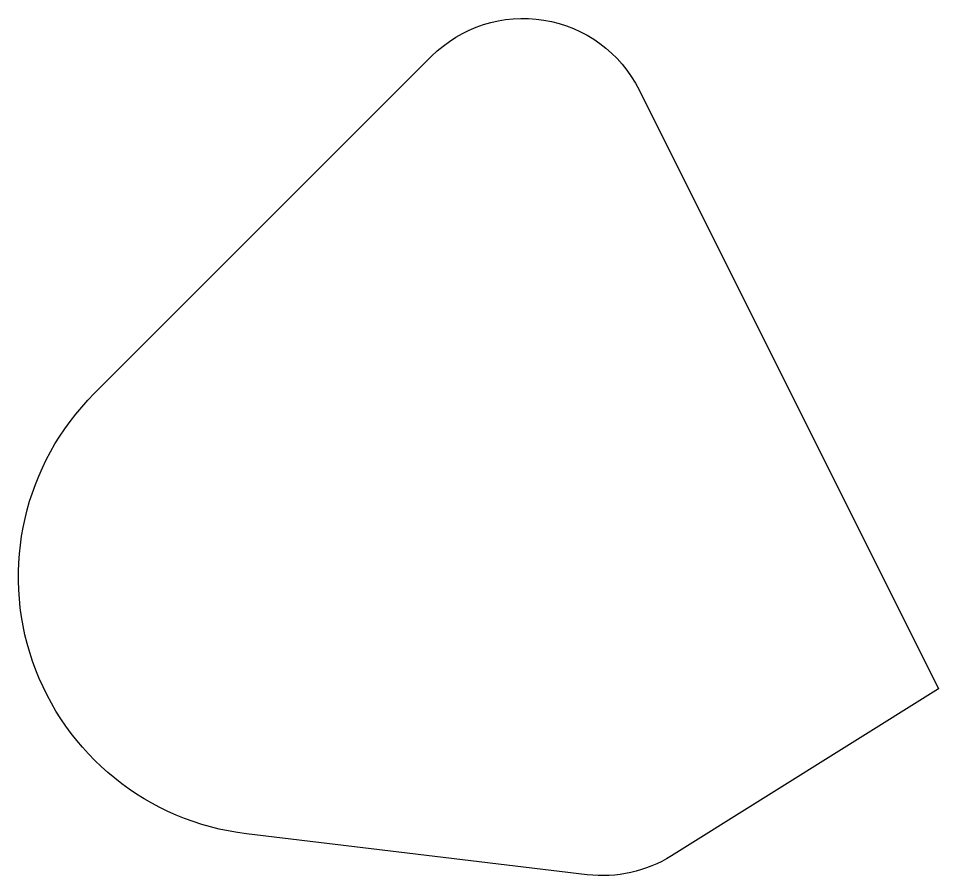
# Model space of a CAD drawing. Extents: x -19.2 to 16.3, y -15.8 to 17.3.
import ezdxf

# ---------------------------------------------------------------- set-up
doc = ezdxf.new("R2010")
doc.units = 0
doc.header["$MEASUREMENT"] = 0
doc.layers.get('0').update_dxf_attribs({"linetype": 'CONTINUOUS'})

msp = doc.modelspace()

# ---------------------------------------------------------------- linework, layer by layer
msp.add_lwpolyline([(16.297, -8.628), (5.98, -15.076, -0.171149), (2.735, -15.8), (-10.418, -14.222, -0.625824), (-16.297, 2.778), (-3.275, 15.8, -0.511918), (4.733, 14.501)], format="xyb", close=True)

doc.saveas('drawing.dxf')
